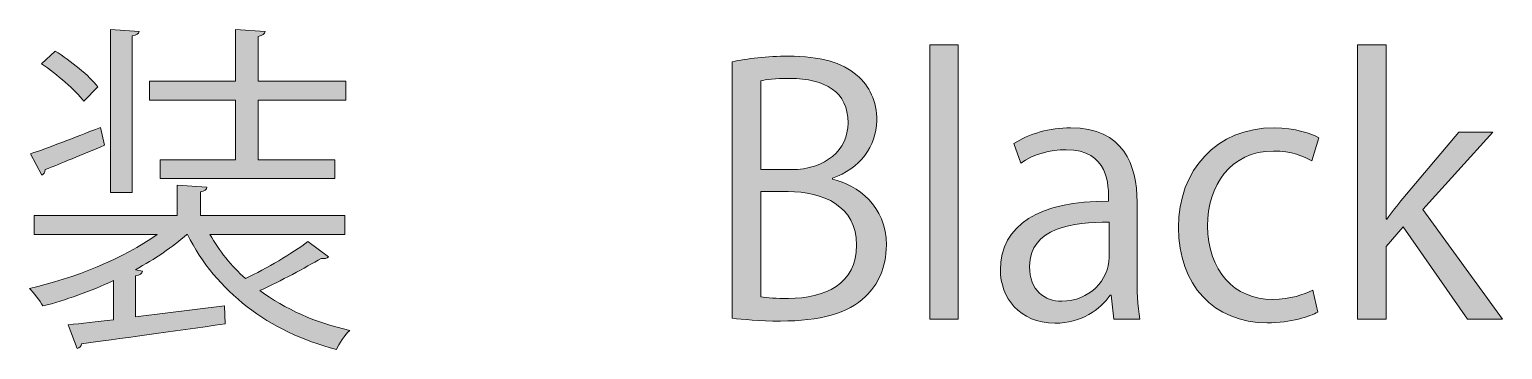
# Model space of a CAD drawing. Header units: millimetres. Extents: x 0 to 329, y 57 to 300.
# Drawn here: x 25.63 to 45.35, y 58 to 62.28 of the extents above; entities that cross this region are included whole.
import ezdxf

# ---------------------------------------------------------------- set-up
doc = ezdxf.new("R2010")
doc.units = ezdxf.units.MM
doc.header["$MEASUREMENT"] = 0
doc.layers.get('0').update_dxf_attribs({"lineweight": 0})

# ---------------------------------------------------------------- blocks, each defined once
blk = doc.blocks.new('Block_1')
at = {"true_color": 0x000000, "transparency": 33554687}
h = blk.add_hatch(color=18, dxfattribs=at)
h.dxf.hatch_style = 2
edge = h.paths.add_edge_path()
edge.add_spline(control_points=[(28.382, 60.541), (28.382, 60.541), (28.382, 61.339), (28.382, 61.339), (28.382, 61.339), (27.231, 61.339), (27.231, 61.339), (27.231, 61.339), (27.231, 61.591), (27.231, 61.591), (27.231, 61.591), (28.382, 61.591), (28.382, 61.591), (28.382, 61.591), (28.382, 62.284), (28.382, 62.284), (28.382, 62.284), (28.781, 62.256), (28.781, 62.256), (28.776, 62.224), (28.749, 62.201), (28.689, 62.192), (28.689, 62.192), (28.689, 61.591), (28.689, 61.591), (28.689, 61.591), (29.863, 61.591), (29.863, 61.591), (29.863, 61.591), (29.863, 61.339), (29.863, 61.339), (29.863, 61.339), (28.689, 61.339), (28.689, 61.339), (28.689, 61.339), (28.689, 60.541), (28.689, 60.541), (28.689, 60.541), (29.716, 60.541), (29.716, 60.541), (29.716, 60.541), (29.716, 60.289), (29.716, 60.289), (29.716, 60.289), (27.377, 60.289), (27.377, 60.289), (27.377, 60.289), (27.377, 60.541), (27.377, 60.541), (27.377, 60.541), (28.382, 60.541), (28.382, 60.541)], knot_values=[0, 0, 0, 0, 1, 1, 1, 2, 2, 2, 3, 3, 3, 4, 4, 4, 5, 5, 5, 6, 6, 6, 7, 7, 7, 8, 8, 8, 9, 9, 9, 10, 10, 10, 11, 11, 11, 12, 12, 12, 13, 13, 13, 14, 14, 14, 15, 15, 15, 16, 16, 16, 17, 17, 17, 17], degree=3, periodic=0)
edge = h.paths.add_edge_path()
edge.add_spline(control_points=[(27.093, 62.256), (27.088, 62.229), (27.065, 62.206), (27.001, 62.197), (27.001, 62.197), (27.001, 60.101), (27.001, 60.101), (27.001, 60.101), (26.712, 60.101), (26.712, 60.101), (26.712, 60.101), (26.712, 62.284), (26.712, 62.284), (26.712, 62.284), (27.093, 62.256), (27.093, 62.256)], knot_values=[0, 0, 0, 0, 1, 1, 1, 2, 2, 2, 3, 3, 3, 4, 4, 4, 5, 5, 5, 5], degree=3, periodic=0)
edge = h.paths.add_edge_path()
edge.add_spline(control_points=[(25.969, 61.995), (26.176, 61.862), (26.428, 61.665), (26.543, 61.514), (26.543, 61.514), (26.355, 61.325), (26.355, 61.325), (26.24, 61.472), (25.992, 61.683), (25.786, 61.825), (25.786, 61.825), (25.969, 61.995), (25.969, 61.995)], knot_values=[0, 0, 0, 0, 1, 1, 1, 2, 2, 2, 3, 3, 3, 4, 4, 4, 4], degree=3, periodic=0)
edge = h.paths.add_edge_path()
edge.add_spline(control_points=[(25.639, 60.619), (25.882, 60.702), (26.222, 60.835), (26.575, 60.972), (26.575, 60.972), (26.63, 60.734), (26.63, 60.734), (26.332, 60.61), (26.034, 60.486), (25.836, 60.408), (25.836, 60.372), (25.818, 60.348), (25.791, 60.335), (25.791, 60.335), (25.639, 60.619), (25.639, 60.619)], knot_values=[0, 0, 0, 0, 1, 1, 1, 2, 2, 2, 3, 3, 3, 4, 4, 4, 5, 5, 5, 5], degree=3, periodic=0)
edge = h.paths.add_edge_path()
edge.add_spline(control_points=[(28.042, 59.541), (28.166, 59.321), (28.327, 59.119), (28.519, 58.95), (28.799, 59.083), (29.148, 59.289), (29.354, 59.445), (29.354, 59.445), (29.629, 59.243), (29.629, 59.243), (29.611, 59.22), (29.574, 59.211), (29.533, 59.22), (29.322, 59.096), (28.987, 58.918), (28.712, 58.789), (29.047, 58.541), (29.455, 58.358), (29.914, 58.257), (29.849, 58.193), (29.771, 58.078), (29.735, 58), (28.826, 58.239), (28.125, 58.775), (27.74, 59.541), (27.74, 59.541), (27.731, 59.541), (27.731, 59.541), (27.543, 59.372), (27.304, 59.211), (27.043, 59.069), (27.043, 59.069), (27.139, 59.051), (27.139, 59.051), (27.134, 59.019), (27.107, 58.996), (27.047, 58.986), (27.047, 58.986), (27.047, 58.436), (27.047, 58.436), (27.047, 58.436), (28.235, 58.583), (28.235, 58.583), (28.235, 58.583), (28.244, 58.344), (28.244, 58.344), (27.543, 58.243), (26.79, 58.138), (26.323, 58.078), (26.323, 58.042), (26.295, 58.023), (26.263, 58.014), (26.263, 58.014), (26.144, 58.331), (26.144, 58.331), (26.318, 58.349), (26.524, 58.372), (26.749, 58.399), (26.749, 58.399), (26.749, 58.922), (26.749, 58.922), (26.437, 58.775), (26.107, 58.661), (25.804, 58.583), (25.763, 58.656), (25.685, 58.762), (25.625, 58.817), (26.212, 58.95), (26.891, 59.22), (27.336, 59.541), (27.336, 59.541), (25.69, 59.541), (25.69, 59.541), (25.69, 59.541), (25.69, 59.793), (25.69, 59.793), (25.69, 59.793), (27.602, 59.793), (27.602, 59.793), (27.602, 59.793), (27.602, 60.202), (27.602, 60.202), (27.602, 60.202), (28.001, 60.174), (28.001, 60.174), (27.997, 60.142), (27.973, 60.119), (27.914, 60.11), (27.914, 60.11), (27.914, 59.793), (27.914, 59.793), (27.914, 59.793), (29.849, 59.793), (29.849, 59.793), (29.849, 59.793), (29.849, 59.541), (29.849, 59.541), (29.849, 59.541), (28.042, 59.541), (28.042, 59.541)], knot_values=[0, 0, 0, 0, 1, 1, 1, 2, 2, 2, 3, 3, 3, 4, 4, 4, 5, 5, 5, 6, 6, 6, 7, 7, 7, 8, 8, 8, 9, 9, 9, 10, 10, 10, 11, 11, 11, 12, 12, 12, 13, 13, 13, 14, 14, 14, 15, 15, 15, 16, 16, 16, 17, 17, 17, 18, 18, 18, 19, 19, 19, 20, 20, 20, 21, 21, 21, 22, 22, 22, 23, 23, 23, 24, 24, 24, 25, 25, 25, 26, 26, 26, 27, 27, 27, 28, 28, 28, 29, 29, 29, 30, 30, 30, 31, 31, 31, 32, 32, 32, 33, 33, 33, 33], degree=3, periodic=0)
h = blk.add_hatch(color=18, dxfattribs=at)
h.dxf.hatch_style = 2
edge = h.paths.add_edge_path()
edge.add_spline(control_points=[(38.063, 58.408), (38.063, 58.408), (37.682, 58.408), (37.682, 58.408), (37.682, 58.408), (37.682, 62.078), (37.682, 62.078), (37.682, 62.078), (38.063, 62.078), (38.063, 62.078), (38.063, 62.078), (38.063, 58.408), (38.063, 58.408)], knot_values=[0, 0, 0, 0, 1, 1, 1, 2, 2, 2, 3, 3, 3, 4, 4, 4, 4], degree=3, periodic=0)
h = blk.add_hatch(color=18, dxfattribs=at)
h.dxf.hatch_style = 2
edge = h.paths.add_edge_path()
edge.add_spline(control_points=[(45.35, 58.408), (45.35, 58.408), (44.882, 58.408), (44.882, 58.408), (44.882, 58.408), (44.02, 59.642), (44.02, 59.642), (44.02, 59.642), (43.791, 59.381), (43.791, 59.381), (43.791, 59.381), (43.791, 58.408), (43.791, 58.408), (43.791, 58.408), (43.41, 58.408), (43.41, 58.408), (43.41, 58.408), (43.41, 62.078), (43.41, 62.078), (43.41, 62.078), (43.791, 62.078), (43.791, 62.078), (43.791, 62.078), (43.791, 59.743), (43.791, 59.743), (43.791, 59.743), (43.8, 59.743), (43.8, 59.743), (43.86, 59.83), (43.947, 59.94), (44.016, 60.023), (44.016, 60.023), (44.763, 60.908), (44.763, 60.908), (44.763, 60.908), (45.222, 60.908), (45.222, 60.908), (45.222, 60.908), (44.282, 59.876), (44.282, 59.876), (44.282, 59.876), (45.35, 58.408), (45.35, 58.408)], knot_values=[0, 0, 0, 0, 1, 1, 1, 2, 2, 2, 3, 3, 3, 4, 4, 4, 5, 5, 5, 6, 6, 6, 7, 7, 7, 8, 8, 8, 9, 9, 9, 10, 10, 10, 11, 11, 11, 12, 12, 12, 13, 13, 13, 14, 14, 14, 14], degree=3, periodic=0)
h = blk.add_hatch(color=18, dxfattribs=at)
h.dxf.hatch_style = 2
edge = h.paths.add_edge_path()
edge.add_spline(control_points=[(35.417, 58.706), (35.504, 58.688), (35.628, 58.684), (35.788, 58.684), (36.27, 58.684), (36.701, 58.872), (36.701, 59.399), (36.701, 59.922), (36.247, 60.115), (35.784, 60.115), (35.784, 60.115), (35.417, 60.115), (35.417, 60.115), (35.417, 60.115), (35.417, 58.706), (35.417, 58.706)], knot_values=[0, 0, 0, 0, 1, 1, 1, 2, 2, 2, 3, 3, 3, 4, 4, 4, 5, 5, 5, 5], degree=3, periodic=0)
edge = h.paths.add_edge_path()
edge.add_spline(control_points=[(35.825, 60.408), (36.288, 60.408), (36.586, 60.674), (36.586, 61.032), (36.586, 61.032), (36.586, 61.036), (36.586, 61.036), (36.586, 61.449), (36.284, 61.628), (35.807, 61.628), (35.605, 61.628), (35.486, 61.614), (35.417, 61.596), (35.417, 61.596), (35.417, 60.408), (35.417, 60.408), (35.417, 60.408), (35.825, 60.408), (35.825, 60.408)], knot_values=[0, 0, 0, 0, 1, 1, 1, 2, 2, 2, 3, 3, 3, 4, 4, 4, 5, 5, 5, 6, 6, 6, 6], degree=3, periodic=0)
edge = h.paths.add_edge_path()
edge.add_spline(control_points=[(36.38, 60.28), (36.71, 60.202), (37.1, 59.926), (37.1, 59.399), (37.1, 59.087), (36.981, 58.867), (36.82, 58.711), (36.586, 58.482), (36.21, 58.381), (35.683, 58.381), (35.394, 58.381), (35.178, 58.404), (35.036, 58.418), (35.036, 58.418), (35.036, 61.853), (35.036, 61.853), (35.229, 61.894), (35.504, 61.926), (35.788, 61.926), (36.219, 61.926), (36.504, 61.844), (36.71, 61.669), (36.875, 61.527), (36.971, 61.325), (36.971, 61.064), (36.971, 60.72), (36.738, 60.422), (36.38, 60.293), (36.38, 60.293), (36.38, 60.28), (36.38, 60.28)], knot_values=[0, 0, 0, 0, 1, 1, 1, 2, 2, 2, 3, 3, 3, 4, 4, 4, 5, 5, 5, 6, 6, 6, 7, 7, 7, 8, 8, 8, 9, 9, 9, 10, 10, 10, 10], degree=3, periodic=0)
h = blk.add_hatch(color=18, dxfattribs=at)
h.dxf.hatch_style = 2
edge = h.paths.add_edge_path()
edge.add_spline(control_points=[(40.081, 59.706), (39.608, 59.706), (39.017, 59.638), (39.017, 59.11), (39.017, 58.789), (39.219, 58.647), (39.448, 58.647), (39.819, 58.647), (40.081, 58.931), (40.081, 59.234), (40.081, 59.234), (40.081, 59.706), (40.081, 59.706)], knot_values=[0, 0, 0, 0, 1, 1, 1, 2, 2, 2, 3, 3, 3, 4, 4, 4, 4], degree=3, periodic=0)
edge = h.paths.add_edge_path()
edge.add_spline(control_points=[(40.457, 59.005), (40.457, 58.798), (40.461, 58.583), (40.494, 58.408), (40.494, 58.408), (40.145, 58.408), (40.145, 58.408), (40.145, 58.408), (40.108, 58.73), (40.108, 58.73), (40.108, 58.73), (40.095, 58.73), (40.095, 58.73), (39.966, 58.532), (39.709, 58.353), (39.356, 58.353), (38.879, 58.353), (38.627, 58.702), (38.627, 59.064), (38.627, 59.665), (39.15, 59.991), (40.076, 59.986), (40.076, 60.197), (40.076, 60.674), (39.508, 60.674), (39.292, 60.674), (39.067, 60.614), (38.898, 60.495), (38.898, 60.495), (38.806, 60.757), (38.806, 60.757), (39.007, 60.89), (39.287, 60.968), (39.567, 60.968), (40.274, 60.968), (40.457, 60.468), (40.457, 59.973), (40.457, 59.973), (40.457, 59.005), (40.457, 59.005)], knot_values=[0, 0, 0, 0, 1, 1, 1, 2, 2, 2, 3, 3, 3, 4, 4, 4, 5, 5, 5, 6, 6, 6, 7, 7, 7, 8, 8, 8, 9, 9, 9, 10, 10, 10, 11, 11, 11, 12, 12, 12, 13, 13, 13, 13], degree=3, periodic=0)
h = blk.add_hatch(color=18, dxfattribs=at)
h.dxf.hatch_style = 2
edge = h.paths.add_edge_path()
edge.add_spline(control_points=[(42.878, 58.5), (42.768, 58.445), (42.52, 58.358), (42.199, 58.358), (41.484, 58.358), (41.011, 58.867), (41.011, 59.633), (41.011, 60.404), (41.521, 60.968), (42.291, 60.968), (42.571, 60.968), (42.796, 60.885), (42.892, 60.835), (42.892, 60.835), (42.796, 60.527), (42.796, 60.527), (42.69, 60.587), (42.525, 60.656), (42.282, 60.656), (41.704, 60.656), (41.401, 60.193), (41.401, 59.656), (41.401, 59.051), (41.764, 58.67), (42.268, 58.67), (42.516, 58.67), (42.685, 58.739), (42.809, 58.794), (42.809, 58.794), (42.878, 58.5), (42.878, 58.5)], knot_values=[0, 0, 0, 0, 1, 1, 1, 2, 2, 2, 3, 3, 3, 4, 4, 4, 5, 5, 5, 6, 6, 6, 7, 7, 7, 8, 8, 8, 9, 9, 9, 10, 10, 10, 10], degree=3, periodic=0)
for points, knots in [([(27.093, 62.256), (27.088, 62.229), (27.065, 62.206), (27.001, 62.197), (27.001, 62.197), (27.001, 60.101), (27.001, 60.101), (27.001, 60.101), (26.712, 60.101), (26.712, 60.101), (26.712, 60.101), (26.712, 62.284), (26.712, 62.284), (26.712, 62.284), (27.093, 62.256), (27.093, 62.256)], [0, 0, 0, 0, 1, 1, 1, 2, 2, 2, 3, 3, 3, 4, 4, 4, 5, 5, 5, 5]), ([(28.382, 60.541), (28.382, 60.541), (28.382, 61.339), (28.382, 61.339), (28.382, 61.339), (27.231, 61.339), (27.231, 61.339), (27.231, 61.339), (27.231, 61.591), (27.231, 61.591), (27.231, 61.591), (28.382, 61.591), (28.382, 61.591), (28.382, 61.591), (28.382, 62.284), (28.382, 62.284), (28.382, 62.284), (28.781, 62.256), (28.781, 62.256), (28.776, 62.224), (28.749, 62.201), (28.689, 62.192), (28.689, 62.192), (28.689, 61.591), (28.689, 61.591), (28.689, 61.591), (29.863, 61.591), (29.863, 61.591), (29.863, 61.591), (29.863, 61.339), (29.863, 61.339), (29.863, 61.339), (28.689, 61.339), (28.689, 61.339), (28.689, 61.339), (28.689, 60.541), (28.689, 60.541), (28.689, 60.541), (29.716, 60.541), (29.716, 60.541), (29.716, 60.541), (29.716, 60.289), (29.716, 60.289), (29.716, 60.289), (27.377, 60.289), (27.377, 60.289), (27.377, 60.289), (27.377, 60.541), (27.377, 60.541), (27.377, 60.541), (28.382, 60.541), (28.382, 60.541)], [0, 0, 0, 0, 1, 1, 1, 2, 2, 2, 3, 3, 3, 4, 4, 4, 5, 5, 5, 6, 6, 6, 7, 7, 7, 8, 8, 8, 9, 9, 9, 10, 10, 10, 11, 11, 11, 12, 12, 12, 13, 13, 13, 14, 14, 14, 15, 15, 15, 16, 16, 16, 17, 17, 17, 17]), ([(25.969, 61.995), (26.176, 61.862), (26.428, 61.665), (26.543, 61.514), (26.543, 61.514), (26.355, 61.325), (26.355, 61.325), (26.24, 61.472), (25.992, 61.683), (25.786, 61.825), (25.786, 61.825), (25.969, 61.995), (25.969, 61.995)], [0, 0, 0, 0, 1, 1, 1, 2, 2, 2, 3, 3, 3, 4, 4, 4, 4]), ([(38.063, 58.408), (38.063, 58.408), (37.682, 58.408), (37.682, 58.408), (37.682, 58.408), (37.682, 62.078), (37.682, 62.078), (37.682, 62.078), (38.063, 62.078), (38.063, 62.078), (38.063, 62.078), (38.063, 58.408), (38.063, 58.408)], [0, 0, 0, 0, 1, 1, 1, 2, 2, 2, 3, 3, 3, 4, 4, 4, 4]), ([(45.35, 58.408), (45.35, 58.408), (44.882, 58.408), (44.882, 58.408), (44.882, 58.408), (44.02, 59.642), (44.02, 59.642), (44.02, 59.642), (43.791, 59.381), (43.791, 59.381), (43.791, 59.381), (43.791, 58.408), (43.791, 58.408), (43.791, 58.408), (43.41, 58.408), (43.41, 58.408), (43.41, 58.408), (43.41, 62.078), (43.41, 62.078), (43.41, 62.078), (43.791, 62.078), (43.791, 62.078), (43.791, 62.078), (43.791, 59.743), (43.791, 59.743), (43.791, 59.743), (43.8, 59.743), (43.8, 59.743), (43.86, 59.83), (43.947, 59.94), (44.016, 60.023), (44.016, 60.023), (44.763, 60.908), (44.763, 60.908), (44.763, 60.908), (45.222, 60.908), (45.222, 60.908), (45.222, 60.908), (44.282, 59.876), (44.282, 59.876), (44.282, 59.876), (45.35, 58.408), (45.35, 58.408)], [0, 0, 0, 0, 1, 1, 1, 2, 2, 2, 3, 3, 3, 4, 4, 4, 5, 5, 5, 6, 6, 6, 7, 7, 7, 8, 8, 8, 9, 9, 9, 10, 10, 10, 11, 11, 11, 12, 12, 12, 13, 13, 13, 14, 14, 14, 14]), ([(36.38, 60.28), (36.71, 60.202), (37.1, 59.926), (37.1, 59.399), (37.1, 59.087), (36.981, 58.867), (36.82, 58.711), (36.586, 58.482), (36.21, 58.381), (35.683, 58.381), (35.394, 58.381), (35.178, 58.404), (35.036, 58.418), (35.036, 58.418), (35.036, 61.853), (35.036, 61.853), (35.229, 61.894), (35.504, 61.926), (35.788, 61.926), (36.219, 61.926), (36.504, 61.844), (36.71, 61.669), (36.875, 61.527), (36.971, 61.325), (36.971, 61.064), (36.971, 60.72), (36.738, 60.422), (36.38, 60.293), (36.38, 60.293), (36.38, 60.28), (36.38, 60.28)], [0, 0, 0, 0, 1, 1, 1, 2, 2, 2, 3, 3, 3, 4, 4, 4, 5, 5, 5, 6, 6, 6, 7, 7, 7, 8, 8, 8, 9, 9, 9, 10, 10, 10, 10]), ([(35.825, 60.408), (36.288, 60.408), (36.586, 60.674), (36.586, 61.032), (36.586, 61.032), (36.586, 61.036), (36.586, 61.036), (36.586, 61.449), (36.284, 61.628), (35.807, 61.628), (35.605, 61.628), (35.486, 61.614), (35.417, 61.596), (35.417, 61.596), (35.417, 60.408), (35.417, 60.408), (35.417, 60.408), (35.825, 60.408), (35.825, 60.408)], [0, 0, 0, 0, 1, 1, 1, 2, 2, 2, 3, 3, 3, 4, 4, 4, 5, 5, 5, 6, 6, 6, 6]), ([(25.639, 60.619), (25.882, 60.702), (26.222, 60.835), (26.575, 60.972), (26.575, 60.972), (26.63, 60.734), (26.63, 60.734), (26.332, 60.61), (26.034, 60.486), (25.836, 60.408), (25.836, 60.372), (25.818, 60.348), (25.791, 60.335), (25.791, 60.335), (25.639, 60.619), (25.639, 60.619)], [0, 0, 0, 0, 1, 1, 1, 2, 2, 2, 3, 3, 3, 4, 4, 4, 5, 5, 5, 5]), ([(40.457, 59.005), (40.457, 58.798), (40.461, 58.583), (40.494, 58.408), (40.494, 58.408), (40.145, 58.408), (40.145, 58.408), (40.145, 58.408), (40.108, 58.73), (40.108, 58.73), (40.108, 58.73), (40.095, 58.73), (40.095, 58.73), (39.966, 58.532), (39.709, 58.353), (39.356, 58.353), (38.879, 58.353), (38.627, 58.702), (38.627, 59.064), (38.627, 59.665), (39.15, 59.991), (40.076, 59.986), (40.076, 60.197), (40.076, 60.674), (39.508, 60.674), (39.292, 60.674), (39.067, 60.614), (38.898, 60.495), (38.898, 60.495), (38.806, 60.757), (38.806, 60.757), (39.007, 60.89), (39.287, 60.968), (39.567, 60.968), (40.274, 60.968), (40.457, 60.468), (40.457, 59.973), (40.457, 59.973), (40.457, 59.005), (40.457, 59.005)], [0, 0, 0, 0, 1, 1, 1, 2, 2, 2, 3, 3, 3, 4, 4, 4, 5, 5, 5, 6, 6, 6, 7, 7, 7, 8, 8, 8, 9, 9, 9, 10, 10, 10, 11, 11, 11, 12, 12, 12, 13, 13, 13, 13]), ([(42.878, 58.5), (42.768, 58.445), (42.52, 58.358), (42.199, 58.358), (41.484, 58.358), (41.011, 58.867), (41.011, 59.633), (41.011, 60.404), (41.521, 60.968), (42.291, 60.968), (42.571, 60.968), (42.796, 60.885), (42.892, 60.835), (42.892, 60.835), (42.796, 60.527), (42.796, 60.527), (42.69, 60.587), (42.525, 60.656), (42.282, 60.656), (41.704, 60.656), (41.401, 60.193), (41.401, 59.656), (41.401, 59.051), (41.764, 58.67), (42.268, 58.67), (42.516, 58.67), (42.685, 58.739), (42.809, 58.794), (42.809, 58.794), (42.878, 58.5), (42.878, 58.5)], [0, 0, 0, 0, 1, 1, 1, 2, 2, 2, 3, 3, 3, 4, 4, 4, 5, 5, 5, 6, 6, 6, 7, 7, 7, 8, 8, 8, 9, 9, 9, 10, 10, 10, 10]), ([(28.042, 59.541), (28.166, 59.321), (28.327, 59.119), (28.519, 58.95), (28.799, 59.083), (29.148, 59.289), (29.354, 59.445), (29.354, 59.445), (29.629, 59.243), (29.629, 59.243), (29.611, 59.22), (29.574, 59.211), (29.533, 59.22), (29.322, 59.096), (28.987, 58.918), (28.712, 58.789), (29.047, 58.541), (29.455, 58.358), (29.914, 58.257), (29.849, 58.193), (29.771, 58.078), (29.735, 58), (28.826, 58.239), (28.125, 58.775), (27.74, 59.541), (27.74, 59.541), (27.731, 59.541), (27.731, 59.541), (27.543, 59.372), (27.304, 59.211), (27.043, 59.069), (27.043, 59.069), (27.139, 59.051), (27.139, 59.051), (27.134, 59.019), (27.107, 58.996), (27.047, 58.986), (27.047, 58.986), (27.047, 58.436), (27.047, 58.436), (27.047, 58.436), (28.235, 58.583), (28.235, 58.583), (28.235, 58.583), (28.244, 58.344), (28.244, 58.344), (27.543, 58.243), (26.79, 58.138), (26.323, 58.078), (26.323, 58.042), (26.295, 58.023), (26.263, 58.014), (26.263, 58.014), (26.144, 58.331), (26.144, 58.331), (26.318, 58.349), (26.524, 58.372), (26.749, 58.399), (26.749, 58.399), (26.749, 58.922), (26.749, 58.922), (26.437, 58.775), (26.107, 58.661), (25.804, 58.583), (25.763, 58.656), (25.685, 58.762), (25.625, 58.817), (26.212, 58.95), (26.891, 59.22), (27.336, 59.541), (27.336, 59.541), (25.69, 59.541), (25.69, 59.541), (25.69, 59.541), (25.69, 59.793), (25.69, 59.793), (25.69, 59.793), (27.602, 59.793), (27.602, 59.793), (27.602, 59.793), (27.602, 60.202), (27.602, 60.202), (27.602, 60.202), (28.001, 60.174), (28.001, 60.174), (27.997, 60.142), (27.973, 60.119), (27.914, 60.11), (27.914, 60.11), (27.914, 59.793), (27.914, 59.793), (27.914, 59.793), (29.849, 59.793), (29.849, 59.793), (29.849, 59.793), (29.849, 59.541), (29.849, 59.541), (29.849, 59.541), (28.042, 59.541), (28.042, 59.541)], [0, 0, 0, 0, 1, 1, 1, 2, 2, 2, 3, 3, 3, 4, 4, 4, 5, 5, 5, 6, 6, 6, 7, 7, 7, 8, 8, 8, 9, 9, 9, 10, 10, 10, 11, 11, 11, 12, 12, 12, 13, 13, 13, 14, 14, 14, 15, 15, 15, 16, 16, 16, 17, 17, 17, 18, 18, 18, 19, 19, 19, 20, 20, 20, 21, 21, 21, 22, 22, 22, 23, 23, 23, 24, 24, 24, 25, 25, 25, 26, 26, 26, 27, 27, 27, 28, 28, 28, 29, 29, 29, 30, 30, 30, 31, 31, 31, 32, 32, 32, 33, 33, 33, 33]), ([(35.417, 58.706), (35.504, 58.688), (35.628, 58.684), (35.788, 58.684), (36.27, 58.684), (36.701, 58.872), (36.701, 59.399), (36.701, 59.922), (36.247, 60.115), (35.784, 60.115), (35.784, 60.115), (35.417, 60.115), (35.417, 60.115), (35.417, 60.115), (35.417, 58.706), (35.417, 58.706)], [0, 0, 0, 0, 1, 1, 1, 2, 2, 2, 3, 3, 3, 4, 4, 4, 5, 5, 5, 5]), ([(40.081, 59.706), (39.608, 59.706), (39.017, 59.638), (39.017, 59.11), (39.017, 58.789), (39.219, 58.647), (39.448, 58.647), (39.819, 58.647), (40.081, 58.931), (40.081, 59.234), (40.081, 59.234), (40.081, 59.706), (40.081, 59.706)], [0, 0, 0, 0, 1, 1, 1, 2, 2, 2, 3, 3, 3, 4, 4, 4, 4])]:
    blk.add_open_spline(points, degree=3, knots=knots)

msp = doc.modelspace()

# ---------------------------------------------------------------- block references
msp.add_blockref('Block_1', (0, 0))

doc.saveas('drawing.dxf')
